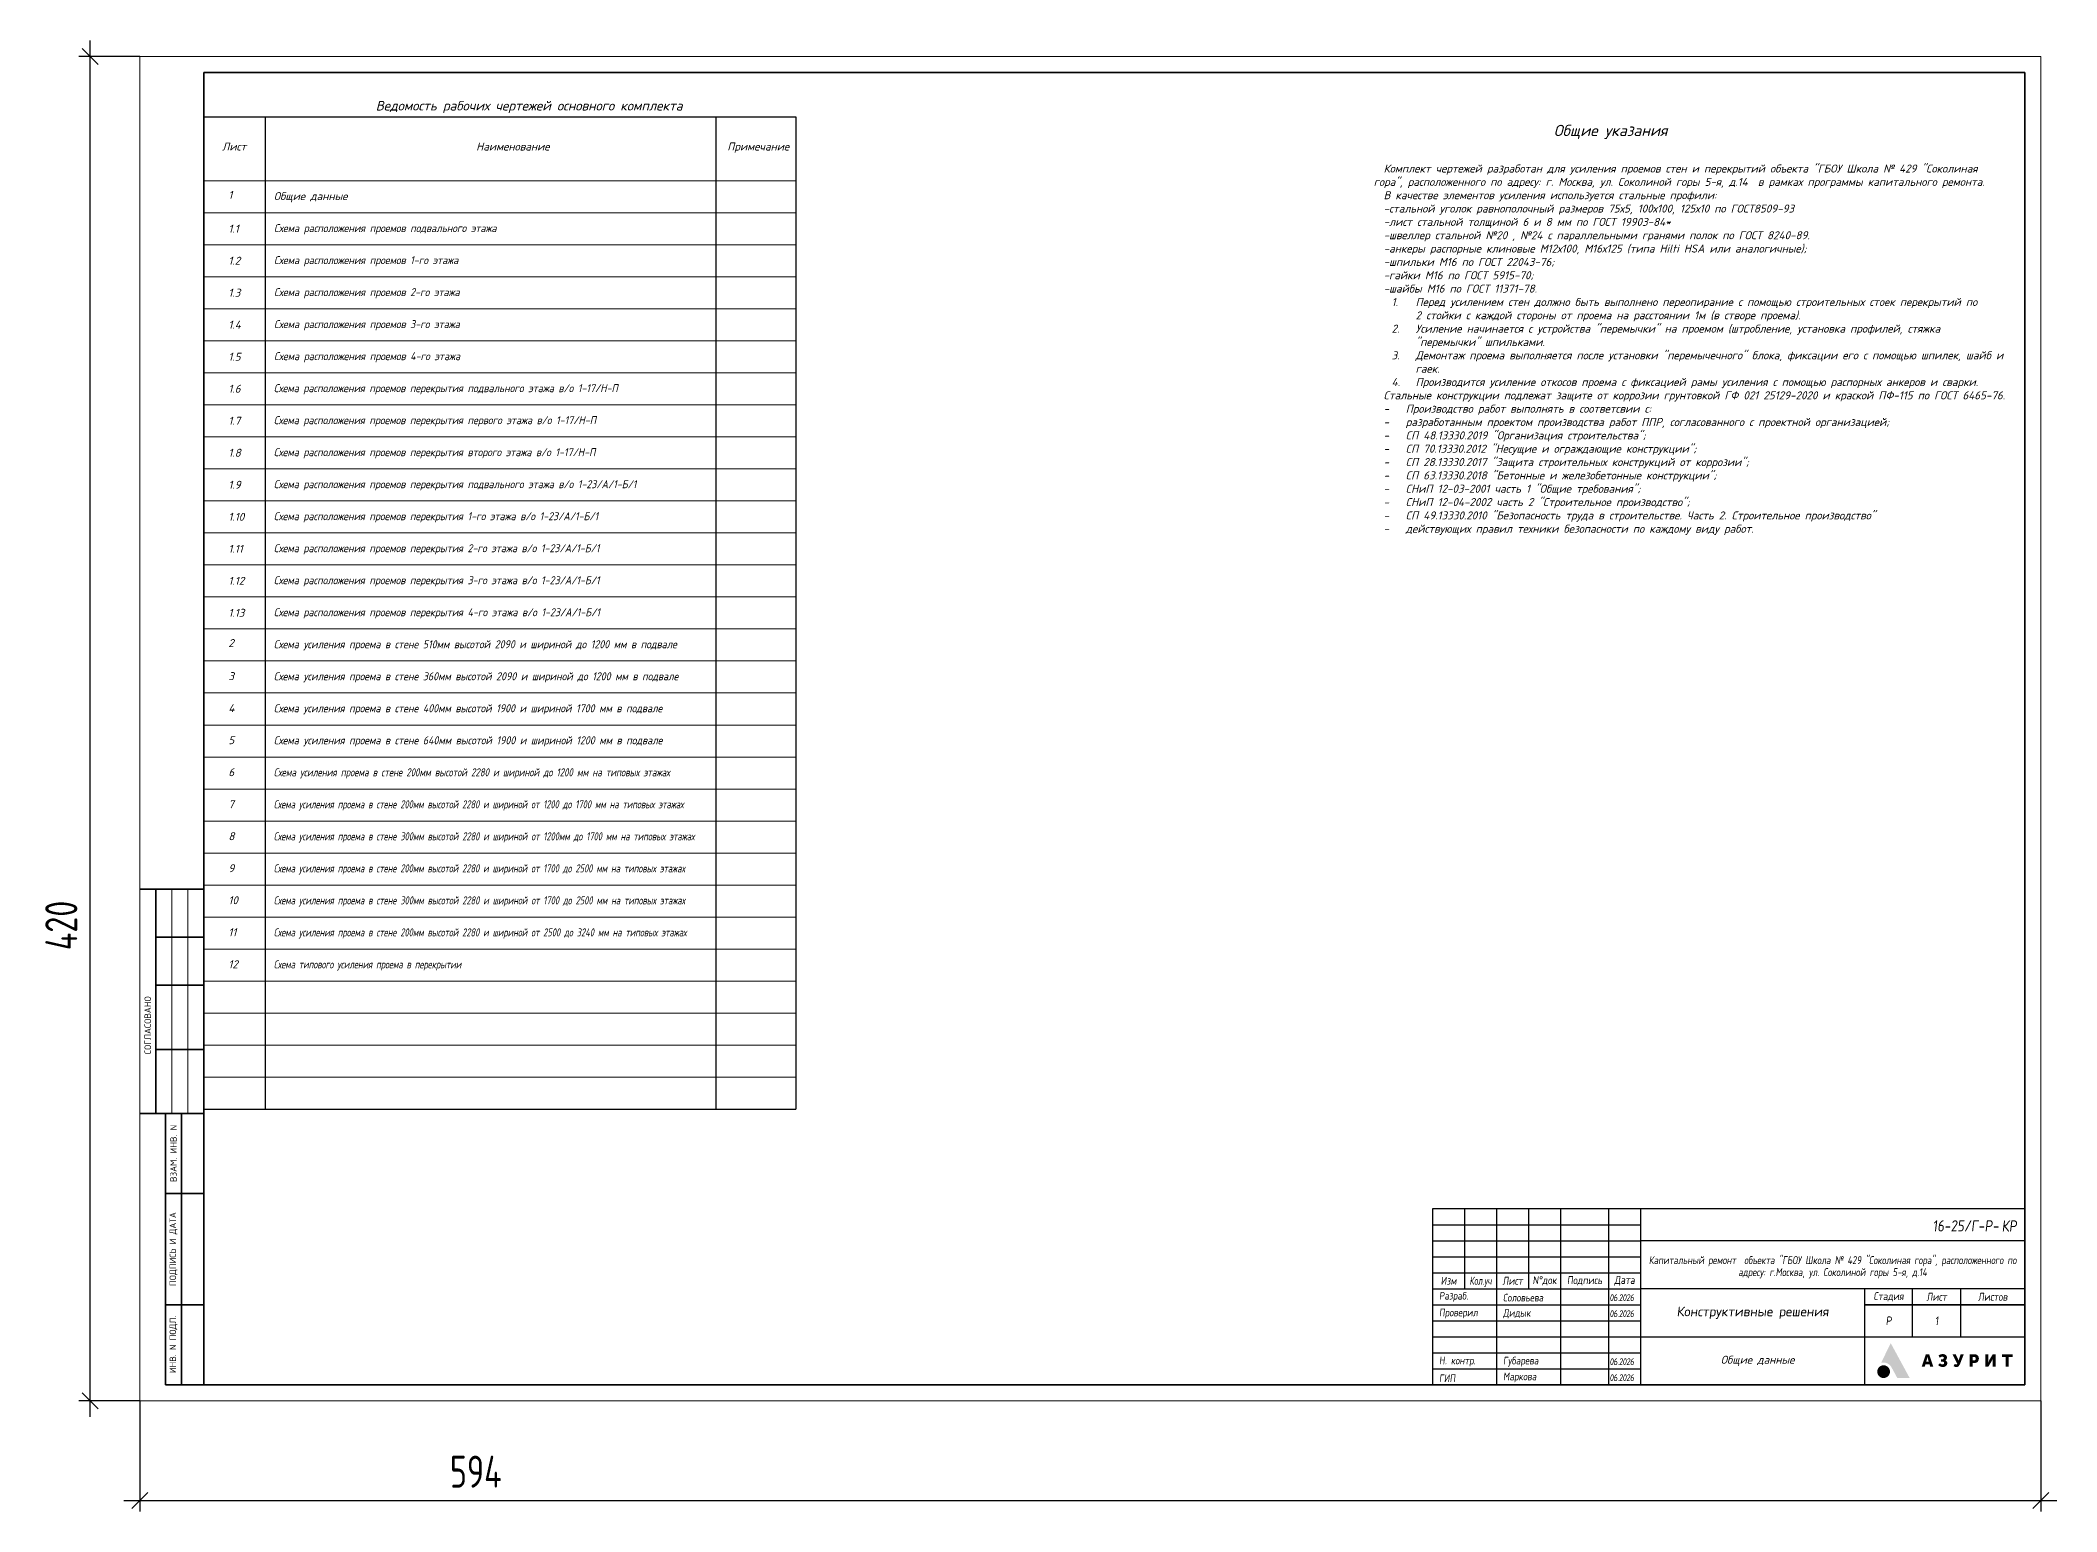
# Model space of a CAD drawing. Header units: millimetres. Extents: x 19346 to 188849, y 18183 to 1386204.
# Drawn here: x 102222 to 108523, y 25514 to 30110 of the extents above; entities that cross this region are included whole.
import ezdxf
from ezdxf.enums import TextEntityAlignment as Align

# ---------------------------------------------------------------- set-up
doc = ezdxf.new("R2010")
doc.units = ezdxf.units.MM
doc.layers.get('DEFPOINTS').update_dxf_attribs({"color": 1})
for name, color, linetype, lineweight in [('013', 7, 'Continuous', 13), ('030', 7, 'Continuous', 30), ('_TEXT', 7, 'Continuous', 30)]:
    doc.layers.add(name, color=color, linetype=linetype, lineweight=lineweight)
doc.layers.add('_STAMP', color=7, linetype='Continuous')
doc.styles.add('10', font='isocpeui.ttf', dxfattribs={"height": 25})
doc.styles.add('GOST', font='isocpeur.TTF')
doc.styles.add('ISOCPEUR', font='isocpeur.TTF', dxfattribs={"width": 0.85, "oblique": 7})
doc.styles.add('БДА100', font='romand.shx', dxfattribs={"width": 0.7})
doc.dimstyles.new('БДА1', dxfattribs={"dimtxt": 2, "dimasz": 1, "dimexe": 0.7, "dimexo": 0, "dimgap": 0.8, "dimtad": 1, "dimdec": 0, "dimrnd": 1, "dimzin": 0, "dimdsep": 46, "dimtxsty": 'БДА100', "dimblk": 'OBLIQUE', "dimcen": 2, "dimdle": 1, "dimadec": 0, "dimazin": 0, "dimtfac": 1, "dimtdec": 0, "dimtmove": 1, "dimatfit": 3, "dimldrblk": 'NONE', "dimfxl": 0.7, "dimtolj": 1, "dimtzin": 0, "dimlwd": -1, "dimlwe": -1, "dimarcsym": 0})

# ---------------------------------------------------------------- blocks, each defined once
blk = doc.blocks.new('_OBLIQUE')
at = {"color": 0, "linetype": 'ByBlock'}
blk.add_line((-0.5, -0.5), (0.5, 0.5), dxfattribs=at)
blk = doc.blocks.new('*D17')
at = {"layer": 'DEFPOINTS', "color": 0, "transparency": 16777216}
for p, q in [((0, 0), (0, -34.62)), ((594, 0), (594, -34.62)), ((-5, -31.12), (599, -31.12))]:
    blk.add_line(p, q, dxfattribs=at)
for p in [(0, 0), (594, 0), (594, -31.12)]:
    blk.add_point(p, dxfattribs=at)
at = {"layer": 'DEFPOINTS', "color": 0, "transparency": 16777216, "xscale": 5, "yscale": 5, "zscale": 5, "rotation": 180}
blk.add_blockref('_OBLIQUE', (0, -31.12), dxfattribs=at)
at = {"layer": 'DEFPOINTS', "color": 0, "transparency": 16777216, "xscale": 5, "yscale": 5, "zscale": 5}
blk.add_blockref('_OBLIQUE', (594, -31.12), dxfattribs=at)
at = {"layer": 'DEFPOINTS', "color": 0, "lineweight": 0, "transparency": 16777216, "insert": (105, -22.12), "char_height": 10, "attachment_point": 5, "style": 'БДА100'}
blk.add_mtext('\\A1;594', dxfattribs=at)
blk = doc.blocks.new('_None')
blk = doc.blocks.new('*D18')
at = {"layer": 'DEFPOINTS', "color": 0, "transparency": 16777216}
for p, q in [((-15.52, -5), (-15.52, 425)), ((0, 420), (-19.02, 420)), ((0, 0), (-19.02, 0))]:
    blk.add_line(p, q, dxfattribs=at)
for p in [(-15.52, 420), (0, 420), (0, 0)]:
    blk.add_point(p, dxfattribs=at)
at = {"layer": 'DEFPOINTS', "color": 0, "transparency": 16777216, "xscale": 5, "yscale": 5, "zscale": 5}
for p, rotation in [((-15.52, 420), 90), ((-15.52, 0), 270)]:
    blk.add_blockref('_OBLIQUE', p, dxfattribs=dict(at, rotation=rotation))
at = {"layer": 'DEFPOINTS', "color": 0, "lineweight": 0, "transparency": 16777216, "insert": (-24.52, 148.5), "char_height": 10, "attachment_point": 5, "rotation": 90, "style": 'БДА100'}
blk.add_mtext('\\A1;420', dxfattribs=at)
blk = doc.blocks.new('Логотип Азурит')
at = {"layer": '_STAMP', "linetype": 'Continuous', "true_color": 0x2a3756}
h = blk.add_hatch(color=159, dxfattribs=at)
h.dxf.hatch_style = 1
h.paths.add_polyline_path([(-39.4, 8.5), (-40.02, 9.65), (-40.61, 10.74), (-41.14, 11.7), (-41.62, 12.59), (-41.79, 12.89), (-41.86, 13.01), (-41.91, 12.94), (-41.99, 12.78), (-42.39, 11.96), (-42.77, 11.18), (-43.09, 10.5), (-43.47, 9.72), (-44.18, 8.26), (-44.5, 7.6), (-44.73, 7.14), (-44.85, 6.9), (-44.7, 6.93), (-44.51, 6.95), (-44.27, 6.97), (-44.09, 6.97), (-43.91, 6.96), (-43.74, 6.94), (-43.56, 6.91), (-43.39, 6.87), (-43.22, 6.81), (-43.05, 6.75), (-42.89, 6.68), (-42.73, 6.59), (-42.58, 6.5), (-42.43, 6.4), (-42.29, 6.29), (-42.15, 6.17), (-42.03, 6.04), (-41.91, 5.91), (-41.79, 5.77), (-41.72, 5.65), (-41.63, 5.5), (-41.3, 4.9), (-41.02, 4.39), (-40.57, 3.56), (-40.05, 2.59), (-39.78, 2.11), (-37.86, 2.11), (-36.5, 2.11), (-35.94, 2.12), (-36.48, 3.13), (-36.82, 3.75), (-37.16, 4.37), (-37.67, 5.33), (-38.2, 6.3), (-38.54, 6.93), (-38.87, 7.53)])
h = blk.add_hatch(color=159, dxfattribs=at)
h.dxf.hatch_style = 1
h.paths.add_polyline_path([(-29.3, 7.88), (-29.63, 8.84), (-29.86, 9.53), (-30.37, 9.54), (-30.87, 9.54), (-30.93, 9.38), (-31.26, 8.4), (-31.64, 7.27), (-31.97, 6.31), (-32.19, 5.64), (-32.05, 5.63), (-31.71, 5.62), (-31.23, 5.62), (-31.11, 6.03), (-30.99, 6.44), (-30.37, 6.44), (-29.75, 6.44), (-29.63, 6.03), (-29.52, 5.62), (-29.03, 5.62), (-28.54, 5.62), (-28.6, 5.8), (-28.93, 6.79)])
h.paths.add_polyline_path([(-30.77, 7.21), (-30.74, 7.31), (-30.56, 7.93), (-30.43, 8.43), (-30.39, 8.59), (-30.37, 8.65), (-30.35, 8.64), (-30.31, 8.45), (-30.22, 8.08), (-30.11, 7.66), (-30.01, 7.33), (-29.97, 7.21), (-30.37, 7.21)], flags=16)
h = blk.add_hatch(color=159, dxfattribs=at)
h.dxf.hatch_style = 1
h.paths.add_polyline_path([(-24.39, 7.35), (-24.47, 7.43), (-24.56, 7.5), (-24.66, 7.56), (-24.81, 7.65), (-24.74, 7.69), (-24.65, 7.75), (-24.55, 7.86), (-24.45, 7.97), (-24.38, 8.09), (-24.35, 8.18), (-24.32, 8.25), (-24.31, 8.34), (-24.3, 8.45), (-24.3, 8.65), (-24.31, 8.73), (-24.34, 8.82), (-24.41, 8.99), (-24.51, 9.14), (-24.63, 9.28), (-24.78, 9.39), (-24.95, 9.48), (-25.13, 9.55), (-25.34, 9.59), (-25.56, 9.6), (-25.74, 9.6), (-25.91, 9.58), (-26.08, 9.55), (-26.23, 9.51), (-26.39, 9.46), (-26.53, 9.39), (-26.67, 9.32), (-26.8, 9.23), (-26.9, 9.15), (-26.81, 8.98), (-26.64, 8.66), (-26.54, 8.5), (-26.51, 8.5), (-26.46, 8.54), (-26.35, 8.61), (-26.21, 8.67), (-26.07, 8.73), (-25.93, 8.77), (-25.82, 8.79), (-25.72, 8.79), (-25.62, 8.79), (-25.53, 8.76), (-25.46, 8.73), (-25.39, 8.68), (-25.34, 8.62), (-25.3, 8.55), (-25.26, 8.45), (-25.26, 8.36), (-25.27, 8.27), (-25.32, 8.18), (-25.36, 8.13), (-25.39, 8.08), (-25.44, 8.05), (-25.49, 8.02), (-25.63, 7.99), (-25.84, 7.98), (-26.1, 7.97), (-26.1, 7.6), (-26.1, 7.24), (-25.78, 7.23), (-25.54, 7.21), (-25.45, 7.2), (-25.38, 7.18), (-25.33, 7.15), (-25.28, 7.12), (-25.25, 7.08), (-25.21, 7.02), (-25.19, 6.96), (-25.17, 6.9), (-25.17, 6.76), (-25.18, 6.7), (-25.2, 6.64), (-25.23, 6.58), (-25.26, 6.53), (-25.31, 6.49), (-25.37, 6.45), (-25.44, 6.43), (-25.52, 6.41), (-25.69, 6.39), (-25.78, 6.39), (-25.87, 6.41), (-26, 6.45), (-26.16, 6.51), (-26.3, 6.6), (-26.43, 6.69), (-26.53, 6.76), (-26.77, 6.45), (-26.93, 6.26), (-26.97, 6.2), (-26.98, 6.15), (-26.97, 6.11), (-26.94, 6.07), (-26.82, 5.97), (-26.62, 5.84), (-26.41, 5.73), (-26.19, 5.65), (-25.97, 5.59), (-25.78, 5.57), (-25.53, 5.57), (-25.3, 5.58), (-25.12, 5.61), (-24.99, 5.65), (-24.87, 5.71), (-24.75, 5.78), (-24.64, 5.85), (-24.54, 5.94), (-24.45, 6.03), (-24.37, 6.13), (-24.31, 6.23), (-24.25, 6.37), (-24.21, 6.51), (-24.2, 6.66), (-24.2, 6.82), (-24.21, 6.94), (-24.24, 7.06), (-24.28, 7.16), (-24.33, 7.26)])
h = blk.add_hatch(color=159, dxfattribs=at)
h.dxf.hatch_style = 1
h.paths.add_polyline_path([(-19.61, 8.04), (-19.36, 8.68), (-19.14, 9.22), (-19.03, 9.53), (-19.17, 9.54), (-19.52, 9.54), (-20.02, 9.54), (-20.05, 9.44), (-20.31, 8.65), (-20.59, 7.81), (-20.63, 7.68), (-20.66, 7.62), (-20.67, 7.61), (-20.7, 7.67), (-20.82, 7.97), (-21.01, 8.4), (-21.34, 9.1), (-21.54, 9.54), (-22.06, 9.54), (-22.58, 9.54), (-22.4, 9.17), (-21.88, 8.17), (-21.32, 7.06), (-21.11, 6.63), (-21.09, 6.56), (-21.1, 6.52), (-21.15, 6.45), (-21.21, 6.41), (-21.28, 6.38), (-21.37, 6.37), (-21.45, 6.37), (-21.55, 6.39), (-21.64, 6.43), (-21.74, 6.49), (-21.82, 6.53), (-21.86, 6.49), (-21.92, 6.39), (-22.11, 6.05), (-22.23, 5.85), (-22.18, 5.81), (-22.08, 5.75), (-21.95, 5.69), (-21.81, 5.63), (-21.69, 5.59), (-21.51, 5.57), (-21.31, 5.57), (-21.12, 5.59), (-20.97, 5.62), (-20.88, 5.66), (-20.79, 5.71), (-20.71, 5.77), (-20.63, 5.84), (-20.56, 5.93), (-20.48, 6.02), (-20.35, 6.23), (-20.28, 6.35), (-20.21, 6.51), (-19.92, 7.25)])
h = blk.add_hatch(color=159, dxfattribs=at)
h.dxf.hatch_style = 1
h.paths.add_polyline_path([(-14.46, 7.53), (-14.41, 7.64), (-14.37, 7.74), (-14.33, 7.96), (-14.31, 8.19), (-14.32, 8.41), (-14.37, 8.63), (-14.45, 8.83), (-14.5, 8.93), (-14.55, 9.02), (-14.62, 9.1), (-14.69, 9.18), (-14.81, 9.29), (-14.92, 9.37), (-15.06, 9.43), (-15.21, 9.49), (-15.33, 9.52), (-15.49, 9.53), (-16.3, 9.54), (-17.21, 9.54), (-17.21, 7.58), (-17.21, 5.62), (-16.73, 5.62), (-16.25, 5.62), (-16.25, 6.23), (-16.25, 6.83), (-15.87, 6.83), (-15.58, 6.84), (-15.35, 6.86), (-15.17, 6.91), (-14.99, 6.98), (-14.83, 7.08), (-14.69, 7.2), (-14.56, 7.36)])
h.paths.add_polyline_path([(-15.6, 7.68), (-15.67, 7.66), (-15.95, 7.66), (-16.25, 7.66), (-16.25, 8.2), (-16.25, 8.74), (-15.93, 8.73), (-15.64, 8.72), (-15.57, 8.7), (-15.51, 8.67), (-15.42, 8.6), (-15.35, 8.51), (-15.32, 8.45), (-15.3, 8.39), (-15.29, 8.19), (-15.29, 8.07), (-15.3, 8), (-15.32, 7.94), (-15.35, 7.88), (-15.39, 7.82), (-15.43, 7.78), (-15.53, 7.71)], flags=16)
h = blk.add_hatch(color=159, dxfattribs=at)
h.dxf.hatch_style = 1
h.paths.add_polyline_path([(-10.09, 7.82), (-9.98, 8.03), (-9.94, 8.12), (-9.95, 7.93), (-9.96, 7.49), (-9.97, 6.69), (-9.97, 5.62), (-9.5, 5.62), (-9.04, 5.62), (-9.04, 7.58), (-9.04, 9.54), (-9.51, 9.54), (-9.99, 9.54), (-10.36, 8.91), (-10.84, 8.1), (-11.03, 7.78), (-11.26, 7.34), (-11.37, 7.13), (-11.42, 7.05), (-11.41, 7.31), (-11.39, 7.78), (-11.39, 8.55), (-11.39, 9.54), (-11.86, 9.54), (-12.34, 9.54), (-12.34, 7.58), (-12.34, 5.62), (-11.86, 5.62), (-11.37, 5.62), (-11.18, 5.95), (-10.61, 6.89), (-10.31, 7.42)])
h = blk.add_hatch(color=159, dxfattribs=at)
h.dxf.hatch_style = 1
h.paths.add_polyline_path([(-3.74, 9.14), (-3.74, 9.54), (-5.42, 9.54), (-7.09, 9.54), (-7.09, 9.14), (-7.09, 8.74), (-6.5, 8.74), (-5.9, 8.74), (-5.9, 7.18), (-5.9, 5.62), (-5.43, 5.62), (-4.95, 5.62), (-4.95, 7.18), (-4.95, 8.74), (-4.35, 8.74), (-3.74, 8.74)])
at = {"layer": '_STAMP', "linetype": 'Continuous', "true_color": 0x1447b7}
h = blk.add_hatch(color=162, dxfattribs=at)
h.dxf.hatch_style = 1
h.paths.add_polyline_path([(-42.09, 4.22), (-42.11, 4.4), (-42.15, 4.58), (-42.2, 4.76), (-42.27, 4.93), (-42.35, 5.1), (-42.45, 5.26), (-42.57, 5.41), (-42.7, 5.55), (-42.8, 5.64), (-42.91, 5.72), (-43.14, 5.86), (-43.38, 5.97), (-43.63, 6.05), (-43.89, 6.09), (-44.15, 6.1), (-44.42, 6.07), (-44.55, 6.04), (-44.68, 6.01), (-44.87, 5.94), (-45.05, 5.85), (-45.22, 5.74), (-45.37, 5.62), (-45.51, 5.49), (-45.63, 5.35), (-45.75, 5.19), (-45.84, 5.03), (-45.92, 4.85), (-45.98, 4.67), (-46.03, 4.49), (-46.06, 4.29), (-46.07, 4.1), (-46.05, 3.9), (-46.02, 3.7), (-45.97, 3.51), (-45.92, 3.37), (-45.87, 3.24), (-45.8, 3.11), (-45.72, 2.99), (-45.64, 2.88), (-45.54, 2.77), (-45.44, 2.67), (-45.33, 2.57), (-45.22, 2.49), (-45.1, 2.41), (-44.98, 2.34), (-44.85, 2.28), (-44.72, 2.22), (-44.58, 2.18), (-44.44, 2.15), (-44.3, 2.13), (-44.05, 2.12), (-43.8, 2.14), (-43.57, 2.19), (-43.34, 2.26), (-43.12, 2.37), (-42.92, 2.5), (-42.73, 2.65), (-42.56, 2.83), (-42.44, 2.99), (-42.34, 3.15), (-42.26, 3.32), (-42.19, 3.49), (-42.14, 3.67), (-42.11, 3.85), (-42.09, 4.03)])
blk = doc.blocks.new('_Azurit_Stamp')
at = {"layer": '_STAMP'}
for p, q in [((-175, 55), (-175, 30)), ((-165, 55), (-165, 0)), ((-155, 55), (-155, 30)), ((-145, 55), (-145, 0)), ((-130, 55), (-130, 0)), ((-120, 55), (-120, 0)), ((-185, 50), (-120, 50)), ((-185, 45), (-120, 45)), ((0, 45), (-120, 45)), ((-185, 40), (-120, 40)), ((-185, 35), (-120, 35)), ((-185, 30), (-120, 30)), ((0, 30), (-120, 30)), ((-50, 30), (-50, 0)), ((-35, 25), (-35, 30)), ((-20, 25), (-20, 30)), ((-185, 25), (-120, 25)), ((-185, 20), (-120, 20)), ((-50, 25), (-35, 25)), ((-35, 25), (-50, 25)), ((-35, 25), (-20, 25)), ((-35, 15), (-35, 25)), ((-20, 25), (-35, 25)), ((-20, 25), (0, 25)), ((-20, 15), (-20, 25)), ((0, 25), (-20, 25)), ((-185, 15), (-120, 15)), ((-120, 15), (0, 15)), ((-185, 10), (-120, 10)), ((-185, 5), (-120, 5))]:
    blk.add_line(p, q, dxfattribs=at)
blk.add_lwpolyline([(-185, 0), (0, 0), (0, 55), (-185, 55)], close=True, dxfattribs=at)
at = {"linetype": 'Continuous'}
blk.add_blockref('Логотип Азурит', (0, 0), dxfattribs=at)
at = {"color": 0, "lineweight": 9, "insert": (-42.5, 20), "char_height": 2.7, "width": 15, "attachment_point": 5, "style": 'ISOCPEUR'}
blk.add_mtext('Р', dxfattribs=at)
at = {"layer": '_TEXT', "color": 1, "style": 'ISOCPEUR', "oblique": 7, "width": 0.85}
blk.add_text('КР ', height=3.5, dxfattribs=at).set_placement((-7.2, 49.62), align=Align.MIDDLE_LEFT)
at = {"layer": '_TEXT', "color": 5, "line_spacing_factor": 0.9, "style": 'ISOCPEUR'}
for s, width, heights, insert, char_height, attachment_point in [('16-25/Г-Р-', 69.1586, [9.61], (-8.07, 49.66), 3.5, 6), ('{\\Q8;\\W0.8;\\C7;Капитальный ремонт  объекта "ГБОУ Школа № 429 "Соколиная гора", расположенного по адресу: г.Москва, ул. Соколиной горы 5-я, д.14}', 120, [14.01], (-60, 36.73), 2.5, 5), ('{\\W1;Конструктивные решения}', 69.1586, [14.57], (-85, 22.5), 3, 5)]:
    blk.add_mtext_dynamic_manual_height_columns(s, width=width, gutter_width=0, heights=heights, dxfattribs=dict(at, insert=insert, char_height=char_height, attachment_point=attachment_point))
at = {"layer": '_TEXT', "style": 'ISOCPEUR'}
for s, width, insert, char_height, attachment_point in [('Изм', 10, (-180, 32.5), 2.5, 5), ('{\\W0.7;Кол.уч}', 10, (-170, 32.17), 2.5, 5), ('Лист', 10, (-160, 32.5), 2.5, 5), ('N%%Dдок', 10, (-150, 32.5), 2.5, 5), ('Подпись', 10, (-137.5, 32.5), 2.5, 5), ('Дата', 10, (-125, 32.5), 2.5, 5), ('Разраб.', 20, (-183, 27.5), 2.4, 4), ('Стадия', 15, (-42.5, 27.5), 2.5, 5), ('Лист', 15, (-27.5, 27.5), 2.5, 5), ('Листов', 15, (-10, 27.5), 2.5, 5), ('Проверил', 20, (-183, 22.27), 2.4, 4), ('Н. контр.', 20, (-183, 7.27), 2.4, 4), ('ГИП', 20, (-183, 2.04), 2.4, 4)]:
    blk.add_mtext_dynamic_manual_height_columns(s, width=width, gutter_width=12.5, heights=[0], dxfattribs=dict(at, insert=insert, char_height=char_height, attachment_point=attachment_point))
at = {"layer": '_TEXT', "color": 1, "attachment_point": 4, "style": 'ISOCPEUR'}
for s, width, insert, char_height in [('Соловьева', 19.0361, (-163, 27.23), 2.4), ('{\\W0.82;\\T0.92;06.2026}', 7.4894, (-129.7, 27.23), 2.1), ('{\\W0.82;\\T0.92;06.2026}', 7.4894, (-129.7, 22.23), 2.1), ('{\\W0.82;\\T0.92;06.2026}', 7.4894, (-129.7, 7.23), 2.1), ('{\\W0.82;\\T0.92;06.2026}', 7.4894, (-129.7, 2.23), 2.1)]:
    blk.add_mtext_dynamic_manual_height_columns(s, width=width, gutter_width=12.5, heights=[0], dxfattribs=dict(at, insert=insert, char_height=char_height))
at = {"layer": '_TEXT', "color": 5, "char_height": 2.4, "attachment_point": 4, "style": 'ISOCPEUR'}
for s, insert in [('Дидык', (-163, 22.23)), ('Губарева', (-163, 7.23)), ('Маркова', (-163, 2.29))]:
    blk.add_mtext_dynamic_manual_height_columns(s, width=19.0361, gutter_width=12.5, heights=[0], dxfattribs=dict(at, insert=insert))
blk = doc.blocks.new('*U16')
at = {"color": 44, "lineweight": 20, "ltscale": 10}
for p, q in [((594, 420), (0, 420)), ((0, 420), (0, 0)), ((594, 0), (594, 420)), ((0, 0), (594, 0))]:
    blk.add_line(p, q, dxfattribs=at)
at = {"color": 137, "lineweight": 35, "ltscale": 10}
for p, q in [((589, 415), (20, 415)), ((20, 415), (20, 5)), ((589, 5), (589, 415)), ((0, 159.8), (20, 159.8)), ((5, 89.8), (5, 159.8)), ((5, 144.8), (20, 144.8)), ((5, 129.8), (20, 129.8)), ((5, 109.8), (20, 109.8)), ((0, 89.8), (20, 89.8)), ((8.04, 89.8), (8.04, 5)), ((13.02, 89.8), (13.02, 5)), ((8.04, 64.8), (20, 64.8)), ((8.04, 30), (20, 30)), ((8.04, 5), (589, 5))]:
    blk.add_line(p, q, dxfattribs=at)
at = {"color": 44, "lineweight": 13}
for p, q in [((10, 89.8), (10, 159.8)), ((15, 89.8), (15, 159.8))]:
    blk.add_line(p, q, dxfattribs=at)
at = {"color": 0, "lineweight": 13, "char_height": 2.0408, "attachment_point": 5, "rotation": 90, "style": 'GOST'}
for s, insert, width in [('СОГЛАСОВАНО', (2.49, 117.3), 55), ('ВЗАМ. ИНВ. N', (10.53, 77.3), 25), ('ПОДПИСЬ И ДАТА', (10.53, 47.4), 34.7978), ('ИНВ. N ПОДЛ.', (10.53, 17.6), 24.8009)]:
    blk.add_mtext(s, dxfattribs=dict(at, insert=insert, width=width))
at = {"color": 44, "lineweight": 13, "style": 'GOST', "oblique": 10, "width": 0.8}
for tag in ['ФОРМАТВЕРТ', 'ФОРМАТГОРИЗ']:
    blk.add_attdef(tag, (542.98, 1.6), '', height=2, dxfattribs=at)
at = {"layer": 'DEFPOINTS', "color": 251, "lineweight": 0}
dim = blk.add_linear_dim(base=(-15.52, 420), p1=(0, 0), p2=(0, 420), angle=90, dimstyle='БДА1', override={"dimscale": 5}, dxfattribs=at)
dim.commit()
dim.dimension.update_dxf_attribs({"geometry": '*D18', "text_midpoint": (-15.52, 148.5), "dimtype": 128})
dim = blk.add_linear_dim(base=(594, -31.12), p1=(0, 0), p2=(594, 0), dimstyle='БДА1', override={"dimscale": 5}, dxfattribs=at)
dim.commit()
dim.dimension.update_dxf_attribs({"geometry": '*D17', "text_midpoint": (105, -31.12), "dimtype": 128})

msp = doc.modelspace()

# ---------------------------------------------------------------- linework, layer by layer
at = {"layer": '013', "ltscale": 100}
for p, q in [((102732.616, 29671.4), (104582.616, 29671.4)), ((102732.616, 29571.4), (104582.616, 29571.4)), ((102732.616, 29471.4), (104582.616, 29471.4)), ((102732.616, 29371.4), (104582.616, 29371.4)), ((102732.616, 29271.4), (104582.616, 29271.4)), ((102732.616, 29171.4), (104582.616, 29171.4)), ((102732.616, 29071.4), (104582.616, 29071.4)), ((102732.616, 28971.4), (104582.616, 28971.4)), ((102732.616, 28871.4), (104582.616, 28871.4)), ((102732.616, 28771.4), (104582.616, 28771.4)), ((102732.616, 28671.4), (104582.616, 28671.4)), ((102732.616, 28571.4), (104582.616, 28571.4)), ((102732.616, 28471.4), (104582.616, 28471.4)), ((102732.616, 28371.4), (104582.616, 28371.4)), ((102732.616, 28271.4), (104582.616, 28271.4)), ((102732.616, 28171.4), (104582.616, 28171.4)), ((102732.616, 28171.4), (104582.616, 28171.4)), ((102732.616, 28071.4), (104582.616, 28071.4)), ((102732.616, 27971.4), (104582.616, 27971.4)), ((102732.616, 27871.4), (104582.616, 27871.4)), ((102732.616, 27771.4), (104582.616, 27771.4)), ((102732.616, 27671.4), (104582.616, 27671.4)), ((102732.616, 27571.4), (104582.616, 27571.4)), ((102732.616, 27471.4), (104582.616, 27471.4)), ((102732.616, 27371.4), (104582.616, 27371.4)), ((102732.616, 27271.4), (104582.616, 27271.4)), ((102732.616, 27171.4), (104582.616, 27171.4)), ((102732.616, 27071.4), (104582.616, 27071.4)), ((102732.616, 26971.4), (104582.616, 26971.4)), ((102732.616, 26871.4), (104582.616, 26871.4))]:
    msp.add_line(p, q, dxfattribs=at)
at = {"layer": '030', "ltscale": 100}
for p, q in [((102732.616, 29871.4), (104582.616, 29871.4)), ((102732.616, 29871.4), (102732.616, 26771.4)), ((102924.617, 29871.4), (102924.617, 26771.4)), ((104332.616, 29871.4), (104332.616, 26771.4)), ((104582.616, 29871.4), (104582.616, 26771.4)), ((102732.616, 26771.4), (104582.616, 26771.4))]:
    msp.add_line(p, q, dxfattribs=at)

# ---------------------------------------------------------------- block references
at = {"xscale": 10, "yscale": 10, "zscale": 10}
msp.add_blockref('*U16', (102532.616, 25860.225), dxfattribs=at)
at = {"layer": '_STAMP', "xscale": 10, "yscale": 10, "zscale": 10}
msp.add_blockref('_Azurit_Stamp', (108422.616, 25910.225), dxfattribs=at)

# ---------------------------------------------------------------- texts
at = {"color": 0, "style": '10'}
for s, height, p in [('Ведомость рабочих чертежей основного комплекта', 30, (103269.901, 29891.039)), ('Общие указания', 35, (106950.949, 29811.253)), ('Лист', 25, (102789.675, 29765.955)), ('Наименование', 25, (103583.704, 29765.955)), ('Примечание', 25, (104368.391, 29765.955)), ('1', 25, (102809.458, 29614.96)), ('Общие данные', 25, (102951.403, 29611.106)), ('1.1', 25, (102809.458, 29509.3)), ('1.2', 25, (102809.458, 29409.3)), ('1.3', 25, (102809.458, 29309.3)), ('1.4', 25, (102809.458, 29209.3)), ('1.5', 25, (102809.458, 29109.3)), ('1.6', 25, (102809.458, 29009.3)), ('1.7', 25, (102809.458, 28909.3)), ('1.8', 25, (102809.458, 28809.3)), ('1.9', 25, (102809.458, 28709.3)), ('1.10', 25, (102809.458, 28609.3)), ('1.11', 25, (102809.458, 28509.3)), ('1.12', 25, (102809.458, 28409.3)), ('1.13', 25, (102809.458, 28309.3)), ('2', 25, (102809.458, 28214.96)), ('3', 25, (102809.458, 28111.535)), ('4', 25, (102809.458, 28011.535)), ('5', 25, (102809.458, 27911.535)), ('6', 25, (102809.458, 27811.535)), ('7', 25, (102809.458, 27711.535)), ('8', 25, (102809.458, 27611.535)), ('9', 25, (102809.458, 27511.535)), ('10', 25, (102809.458, 27411.535)), ('11', 25, (102809.458, 27311.535)), ('12', 25, (102809.458, 27211.535))]:
    msp.add_text(s, height=height, dxfattribs=at).set_placement(p)
for s, width, p in [('Cхема расположения проемов подвального этажа ', 0.9, (102951.403, 29511.106)), ('Cхема расположения проемов 1-го этажа ', 0.9, (102951.403, 29411.106)), ('Cхема расположения проемов 2-го этажа ', 0.9, (102951.403, 29311.106)), ('Cхема расположения проемов 3-го этажа ', 0.9, (102951.403, 29211.106)), ('Cхема расположения проемов 4-го этажа ', 0.9, (102951.403, 29111.106)), ('Схема расположения проемов перекрытия подвального этажа в/о 1-17/Н-П ', 0.9, (102951.403, 29011.106)), ('Схема расположения проемов перекрытия первого этажа в/о 1-17/Н-П ', 0.9, (102951.403, 28911.106)), ('Схема расположения проемов перекрытия второго этажа в/о 1-17/Н-П ', 0.9, (102951.403, 28811.106)), ('Схема расположения проемов перекрытия подвального этажа в/о 1-23/А/1-Б/1 ', 0.9, (102951.403, 28711.106)), ('Схема расположения проемов перекрытия 1-го этажа в/о 1-23/А/1-Б/1 ', 0.9, (102951.403, 28611.106)), ('Схема расположения проемов перекрытия 2-го этажа в/о 1-23/А/1-Б/1 ', 0.9, (102951.403, 28511.106)), ('Схема расположения проемов перекрытия 3-го этажа в/о 1-23/А/1-Б/1 ', 0.9, (102951.403, 28411.106)), ('Схема расположения проемов перекрытия 4-го этажа в/о 1-23/А/1-Б/1 ', 0.9, (102951.403, 28311.106)), ('Схема усиления проема в стене 510мм высотой 2090 и шириной до 1200 мм в подвале  ', 0.9, (102951.403, 28211.106)), ('Схема усиления проема в стене 360мм высотой 2090 и шириной до 1200 мм в подвале  ', 0.9, (102951.403, 28111.106)), ('Схема усиления проема в стене 400мм высотой 1900 и шириной 1700 мм в подвале  ', 0.9, (102951.403, 28011.106)), ('Схема усиления проема в стене 640мм высотой 1900 и шириной 1200 мм в подвале  ', 0.9, (102951.403, 27911.106)), ('Схема усиления проема в стене 200мм высотой 2280 и шириной до 1200 мм на типовых этажах ', 0.8, (102951.403, 27811.106)), ('Схема усиления проема в стене 200мм высотой 2280 и шириной от 1200 до 1700 мм на типовых этажах ', 0.75, (102951.403, 27711.106)), ('Схема усиления проема в стене 300мм высотой 2280 и шириной от 1200мм до 1700 мм на типовых этажах ', 0.75, (102951.403, 27611.106)), ('Схема усиления проема в стене 200мм высотой 2280 и шириной от 1700 до 2500 мм на типовых этажах ', 0.75, (102951.403, 27511.106)), ('Схема усиления проема в стене 300мм высотой 2280 и шириной от 1700 до 2500 мм на типовых этажах ', 0.75, (102951.403, 27411.106)), ('Схема усиления проема в стене 200мм высотой 2280 и шириной от 2500 до 3240 мм на типовых этажах ', 0.75, (102951.403, 27311.106)), ('Схема типового усиления проема в перекрытии ', 0.75, (102951.403, 27211.106))]:
    msp.add_text(s, height=25, dxfattribs=dict(at, width=width)).set_placement(p)
at = {"color": 0, "lineweight": 9}
for s, insert, char_height, width, attachment_point, style in [('\\pxi1.23419;Комплект чертежей разработан для усиления проемов стен и перекрытий объекта {\\C7;"ГБОУ Школа № 429 "Соколиная гора", расположенного по адресу: г. Москва, ул. Соколиной горы 5-я, д.14}  в рамках программы капитального ремонта.\\PВ качестве элементов усиления используется стальные профили:\\P-стальной уголок равнополочный размеров 75х5, 100х100, 125х10 по ГОСТ8509-93\\P-лист стальной толщиной 6 и 8 мм по ГОСТ 19903-84*\\P-швеллер стальной №20 , №24 с параллельными гранями полок по ГОСТ 8240-89.\\P-анкеры распорные клиновые М12х100, М16х125 (типа Hilti HSА или аналогичные);\\P-шпильки М16 по ГОСТ 22043-76;\\P-гайки М16 по ГОСТ 5915-70;\\P-шайбы М16 по ГОСТ 11371-78.\\P\\pi-3,l5.23419,t5.23419;1.^IПеред усилением стен должно быть выполнено переопирание с помощью строительных стоек перекрытий по 2 стойки с каждой стороны от проема на расстоянии 1м (в створе проема).\\P2.^IУсиление начинается с устройства "перемычки" на проемом (штробление, установка профилей, стяжка "перемычки" шпильками.\\P3.^IДемонтаж проема выполняется после установки "перемычечного" блока, фиксации его с помощью шпилек, шайб и гаек.\\P4.^IПроизводится усиление откосов проема с фиксацией рамы усиления с помощью распорных анкеров и сварки.\\P\\pi1.23419,l0,tz;Стальные конструкции подлежат защите от коррозии грунтовкой ГФ 021 25129-2020 и краской ПФ-115 по ГОСТ 6465-76.\\P-^IПроизводство работ выполнять в соответсвии с:\\P-^Iразработанным проектом производства работ ППР, согласованного с проектной организацией;\\P-^IСП 48.13330.2019 "Организация строительства";\\P-^IСП 70.13330.2012 "Несущие и ограждающие конструкции";\\P-^IСП 28.13330.2017 "Защита строительных конструкций от коррозии";\\P-^IСП 63.13330.2018 "Бетонные и железобетонные конструкции";\\P-^IСНиП 12-03-2001 часть 1 "Общие требования";\\P-^IСНиП 12-04-2002 часть 2 "Строительное производство";\\P-^IСП 49.13330.2010 "Безопасность труда в строительстве. Часть 2. Строительное производство"\\P-^Iдействующих правил техники безопасности по каждому виду работ.', (106388.494, 29722.228), 25, 1911.60975, 1, '10'), ('1', (108147.616, 26110.225), 27, 150, 5, 'ISOCPEUR'), ('\\pxi1.23419;Общие данные', (107572.616, 25985.225), 25, 700, 5, '10')]:
    msp.add_mtext(s, dxfattribs=dict(at, insert=insert, char_height=char_height, width=width, attachment_point=attachment_point, style=style))

doc.saveas('drawing.dxf')
